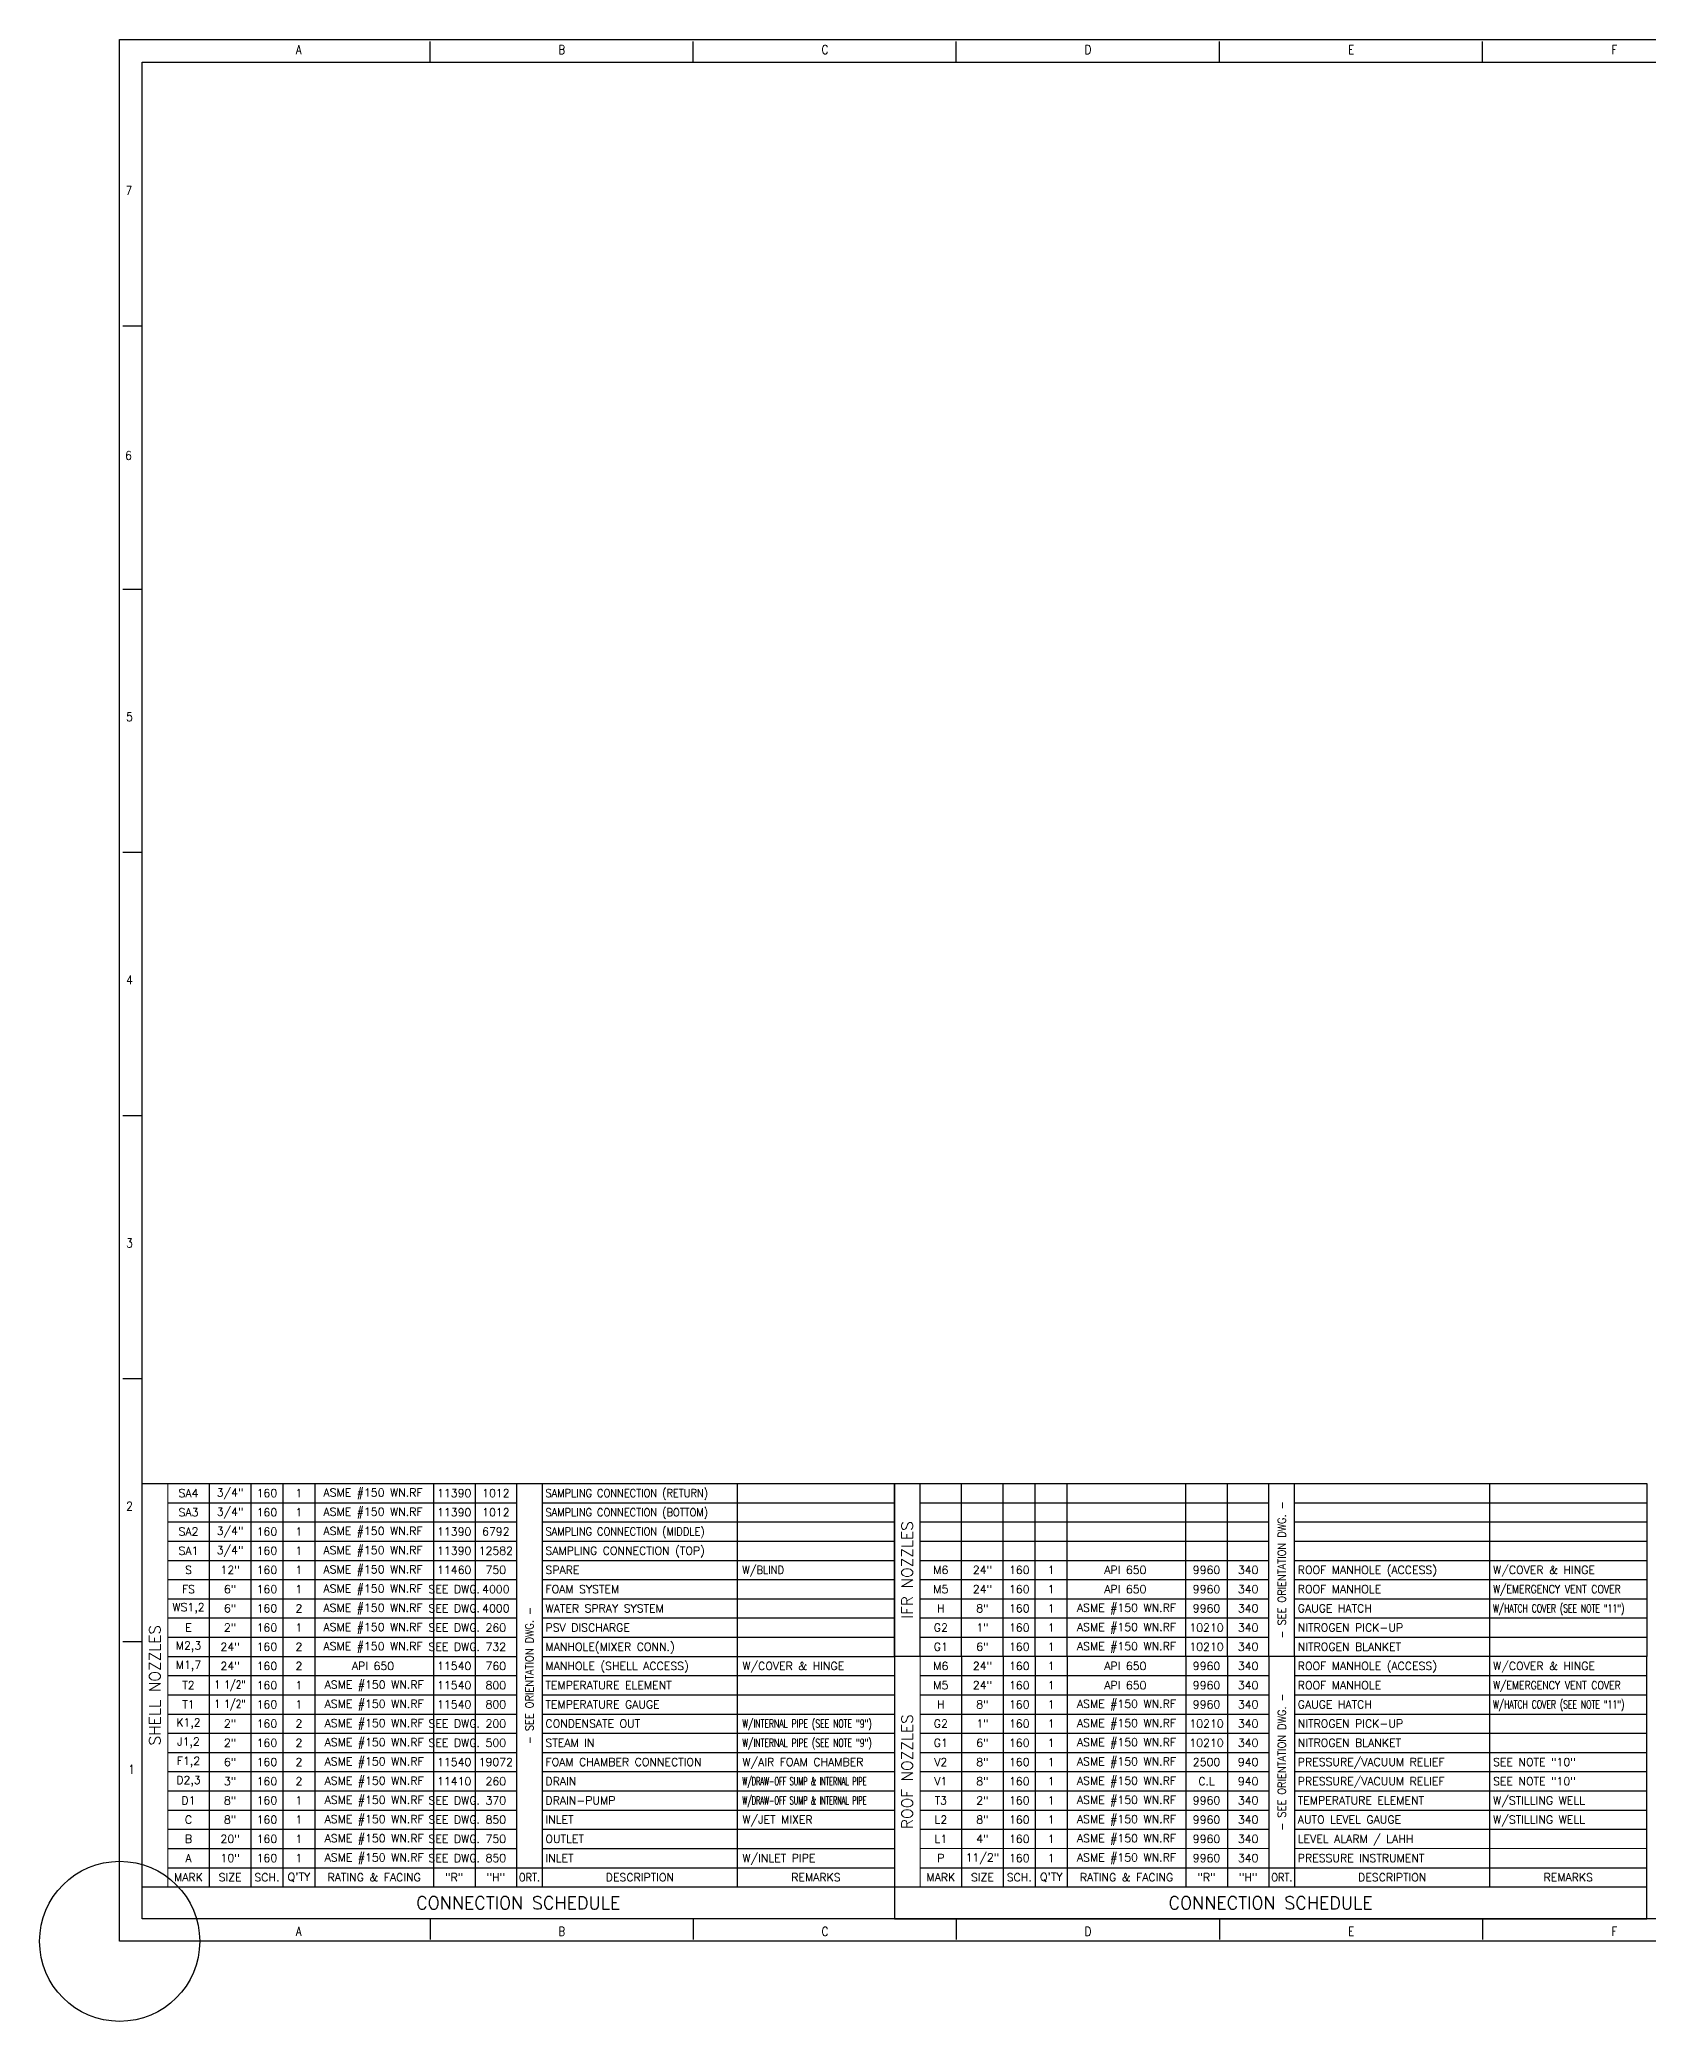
# Model space of a CAD drawing. Header units: millimetres. Extents: x -2091 to 296200, y -2515 to 5200.
# Drawn here: x 45528 to 46031, y 1751 to 2370 of the extents above; entities that cross this region are included whole.
import ezdxf
from ezdxf.enums import TextEntityAlignment as Align

# ---------------------------------------------------------------- set-up
doc = ezdxf.new("R2010")
doc.units = ezdxf.units.MM
doc.linetypes.add('CONTINU', pattern=[0])
doc.layers.add('BRD', color=8, linetype='Continuous')
doc.layers.add('WP', color=6, linetype='Continuous')
doc.styles.add('ROMANS', font='romans.shx')

msp = doc.modelspace()

# ---------------------------------------------------------------- linework, layer by layer
at = {"color": 2, "linetype": 'Continuous', "lineweight": 15}
for p, q in [((45568.39, 1919.14), (45568.39, 1793.14)), ((45803.39, 1865.14), (45803.39, 1793.14))]:
    msp.add_line(p, q, dxfattribs=at)
at = {"color": 7}
for p, q in [((45581.39, 1919.14), (45581.39, 1793.14)), ((45594.39, 1919.14), (45594.39, 1793.14)), ((45604.39, 1919.14), (45604.39, 1793.14)), ((45614.39, 1919.14), (45614.39, 1793.14)), ((45651.39, 1919.14), (45651.39, 1793.14)), ((45664.39, 1919.14), (45664.39, 1793.14)), ((45677.39, 1919.14), (45677.39, 1793.14)), ((45685.39, 1919.14), (45685.39, 1793.14)), ((45746.39, 1793.14), (45746.39, 1919.14)), ((45568.39, 1913.14), (45677.39, 1913.14)), ((45685.39, 1913.14), (45795.39, 1913.14)), ((45803.39, 1913.14), (45912.39, 1913.14)), ((45920.39, 1913.14), (46030.39, 1913.14)), ((45568.39, 1907.14), (45677.39, 1907.14)), ((45685.39, 1907.14), (45795.39, 1907.14)), ((45803.39, 1907.14), (45912.39, 1907.14)), ((45920.39, 1907.14), (46030.39, 1907.14)), ((45568.39, 1901.14), (45677.39, 1901.14)), ((45685.39, 1901.14), (45795.39, 1901.14)), ((45803.39, 1901.14), (45912.39, 1901.14)), ((45920.39, 1901.14), (46030.39, 1901.14)), ((45568.39, 1895.14), (45677.39, 1895.14)), ((45685.39, 1895.14), (45795.39, 1895.14)), ((45803.39, 1895.14), (45912.39, 1895.14)), ((45920.39, 1895.14), (46030.39, 1895.14)), ((45568.39, 1889.14), (45677.39, 1889.14)), ((45685.39, 1889.14), (45795.39, 1889.14)), ((45803.39, 1889.14), (45912.39, 1889.14)), ((45920.39, 1889.14), (46030.39, 1889.14)), ((45568.39, 1883.14), (45677.39, 1883.14)), ((45685.39, 1883.14), (45795.39, 1883.14)), ((45803.39, 1883.14), (45912.39, 1883.14)), ((45920.39, 1883.14), (46030.39, 1883.14)), ((45568.39, 1877.14), (45677.39, 1877.14)), ((45685.39, 1877.14), (45795.39, 1877.14)), ((45803.39, 1877.14), (45912.39, 1877.14)), ((45920.39, 1877.14), (46030.39, 1877.14)), ((45568.39, 1871.14), (45677.39, 1871.14)), ((45685.39, 1871.14), (45795.39, 1871.14)), ((45803.39, 1871.14), (45912.39, 1871.14)), ((45920.39, 1871.14), (46030.39, 1871.14)), ((45568.39, 1865.14), (45677.39, 1865.14)), ((45685.39, 1865.14), (45795.39, 1865.14)), ((45816.39, 1865.14), (45816.39, 1793.14)), ((45829.39, 1865.14), (45829.39, 1793.14)), ((45839.39, 1865.14), (45839.39, 1793.14)), ((45849.39, 1865.14), (45849.39, 1793.14)), ((45886.39, 1865.14), (45886.39, 1793.14)), ((45899.39, 1865.14), (45899.39, 1793.14)), ((45912.39, 1865.14), (45912.39, 1793.14)), ((45920.39, 1865.14), (45920.39, 1793.14)), ((45981.39, 1793.14), (45981.39, 1865.14)), ((45568.39, 1859.14), (45677.39, 1859.14)), ((45685.39, 1859.14), (45795.39, 1859.14)), ((45803.39, 1859.14), (45912.39, 1859.14)), ((45920.39, 1859.14), (46030.39, 1859.14)), ((45568.39, 1853.14), (45677.39, 1853.14)), ((45568.39, 1853.14), (45677.39, 1853.14)), ((45685.39, 1853.14), (45795.39, 1853.14)), ((45803.39, 1853.14), (45912.39, 1853.14)), ((45920.39, 1853.14), (46030.39, 1853.14)), ((45568.39, 1847.14), (45677.39, 1847.14)), ((45568.39, 1847.14), (45677.39, 1847.14)), ((45685.39, 1847.14), (45795.39, 1847.14)), ((45803.39, 1847.14), (45912.39, 1847.14)), ((45920.39, 1847.14), (46030.39, 1847.14)), ((45568.39, 1841.14), (45677.39, 1841.14)), ((45568.39, 1841.14), (45677.39, 1841.14)), ((45685.39, 1841.14), (45795.39, 1841.14)), ((45803.39, 1841.14), (45912.39, 1841.14)), ((45920.39, 1841.14), (46030.39, 1841.14)), ((45568.39, 1835.14), (45677.39, 1835.14)), ((45568.39, 1835.14), (45677.39, 1835.14)), ((45685.39, 1835.14), (45795.39, 1835.14)), ((45803.39, 1835.14), (45912.39, 1835.14)), ((45920.39, 1835.14), (46030.39, 1835.14)), ((45568.39, 1829.14), (45677.39, 1829.14)), ((45568.39, 1829.14), (45677.39, 1829.14)), ((45685.39, 1829.14), (45795.39, 1829.14)), ((45803.39, 1829.14), (45912.39, 1829.14)), ((45920.39, 1829.14), (46030.39, 1829.14)), ((45568.39, 1823.14), (45677.39, 1823.14)), ((45685.39, 1823.14), (45795.39, 1823.14)), ((45803.39, 1823.14), (45912.39, 1823.14)), ((45920.39, 1823.14), (46030.39, 1823.14)), ((45568.39, 1817.14), (45677.39, 1817.14)), ((45685.39, 1817.14), (45795.39, 1817.14)), ((45803.39, 1817.14), (45912.39, 1817.14)), ((45920.39, 1817.14), (46030.39, 1817.14)), ((45568.39, 1811.14), (45677.39, 1811.14)), ((45685.39, 1811.14), (45795.39, 1811.14)), ((45803.39, 1811.14), (45912.39, 1811.14)), ((45920.39, 1811.14), (46030.39, 1811.14)), ((45568.39, 1805.14), (45677.39, 1805.14)), ((45685.39, 1805.14), (45795.39, 1805.14))]:
    msp.add_line(p, q, dxfattribs=at)
at = {"linetype": 'CONTINU', "ltscale": 0.5}
for p, q in [((45803.39, 1865.14), (45803.39, 1919.14)), ((45816.39, 1865.14), (45816.39, 1919.14)), ((45829.39, 1865.14), (45829.39, 1919.14)), ((45839.39, 1865.14), (45839.39, 1919.14)), ((45849.39, 1865.14), (45849.39, 1919.14)), ((45886.39, 1865.14), (45886.39, 1919.14)), ((45899.39, 1865.14), (45899.39, 1919.14)), ((45912.39, 1865.14), (45912.39, 1919.14)), ((45920.39, 1865.14), (45920.39, 1919.14)), ((45981.39, 1865.14), (45981.39, 1919.14))]:
    msp.add_line(p, q, dxfattribs=at)
at = {"color": 7, "lineweight": 15}
for p, q in [((45803.39, 1805.14), (45912.39, 1805.14)), ((45920.39, 1805.14), (46030.39, 1805.14))]:
    msp.add_line(p, q, dxfattribs=at)
at = {"color": 2, "linetype": 'Continuous'}
for p, q in [((45568.39, 1799.14), (45795.39, 1799.14)), ((45803.39, 1799.14), (46030.39, 1799.14)), ((45560.39, 1793.14), (45795.39, 1793.14)), ((45795.39, 1793.14), (46030.39, 1793.14))]:
    msp.add_line(p, q, dxfattribs=at)
at = {"color": 2, "linetype": 'Continuous', "ltscale": 0.5}
for points in [[(45795.39, 1783.14), (45560.39, 1783.14), (45560.39, 1919.14), (45795.39, 1919.14)], [(46030.39, 1865.14), (45795.39, 1865.14), (45795.39, 1919.14), (46030.39, 1919.14)], [(45795.39, 1783.14), (46030.39, 1783.14), (46030.39, 1865.14), (45795.39, 1865.14)]]:
    msp.add_lwpolyline(points, close=True, dxfattribs=at)
at = {"layer": 'BRD', "color": 4, "linetype": 'Continuous'}
for p, q in [((45650.34, 2363.14), (45650.34, 2369.54)), ((45732.53, 2363.14), (45732.53, 2369.54)), ((45814.72, 2363.14), (45814.72, 2369.54)), ((45896.91, 2363.14), (45896.91, 2369.54)), ((45979.1, 2363.14), (45979.1, 2369.54)), ((45560.39, 2280.6), (45554.42, 2280.6)), ((45560.39, 2198.41), (45554.42, 2198.41)), ((45560.39, 2116.22), (45554.42, 2116.22)), ((45560.39, 2034.03), (45554.42, 2034.03)), ((45560.39, 1951.84), (45554.42, 1951.84)), ((45560.39, 1869.66), (45554.42, 1869.66)), ((45650.34, 1783.14), (45650.34, 1776.73)), ((45732.53, 1783.14), (45732.53, 1776.73)), ((45814.72, 1783.14), (45814.72, 1776.73)), ((45896.91, 1783.14), (45896.91, 1776.73)), ((45979.1, 1783.14), (45979.1, 1776.73))]:
    msp.add_line(p, q, dxfattribs=at)
for points in [[(45553.39, 2370.14), (46394.39, 2370.14), (46394.39, 1776.14), (45553.39, 1776.14)], [(45560.39, 2363.14), (46387.39, 2363.14), (46387.39, 1783.14), (45560.39, 1783.14)]]:
    msp.add_lwpolyline(points, close=True, dxfattribs=at)
at = {"layer": 'WP', "ltscale": 0.5}
msp.add_circle((45553.39, 1776.14), 25, dxfattribs=at)

# ---------------------------------------------------------------- texts
at = {"color": 7, "linetype": 'Continuous', "style": 'ROMANS'}
for s, p in [('SA4', (45574.89, 1916.14)), ('3/4"', (45587.89, 1916.14)), ('1', (45609.39, 1916.14)), ('SA3', (45574.89, 1910.14)), ('3/4"', (45587.89, 1910.14)), ('1', (45609.39, 1910.14)), ('SA2', (45574.89, 1904.14)), ('3/4"', (45587.89, 1904.14)), ('1', (45609.39, 1904.14)), ('SA1', (45574.89, 1898.14)), ('3/4"', (45587.89, 1898.14)), ('1', (45609.39, 1898.14))]:
    msp.add_text(s, height=2.5, dxfattribs=at).set_placement(p, align=Align.MIDDLE)
at = {"color": 7, "style": 'ROMANS'}
for s, p in [('160', (45599.39, 1916.14)), ('160', (45599.39, 1910.14)), ('160', (45599.39, 1904.14)), ('160', (45599.39, 1898.14)), ('S', (45574.89, 1892.14)), ('12"', (45587.89, 1892.14)), ('160', (45599.39, 1892.14)), ('1', (45609.39, 1892.14)), ('M6', (45809.89, 1892.14)), ('24"', (45822.89, 1892.14)), ('160', (45834.39, 1892.14)), ('1', (45844.39, 1892.14)), ('WS1,2', (45574.89, 1880.14)), ('FS', (45574.89, 1886.14)), ('6"', (45587.89, 1886.14)), ('160', (45599.39, 1886.14)), ('1', (45609.39, 1886.14)), ('M5', (45809.89, 1886.14)), ('24"', (45822.89, 1886.14)), ('160', (45834.39, 1886.14)), ('1', (45844.39, 1886.14)), ('6"', (45587.89, 1880.14)), ('160', (45599.39, 1880.14)), ('2', (45609.39, 1880.14)), ('H', (45809.89, 1880.14)), ('8"', (45822.89, 1880.14)), ('160', (45834.39, 1880.14)), ('1', (45844.39, 1880.14)), ('M2,3', (45574.89, 1868.14)), ('E', (45574.89, 1874.14)), ('24"', (45587.89, 1868.14)), ('2"', (45587.89, 1874.14)), ('160', (45599.39, 1874.14)), ('160', (45599.39, 1868.14)), ('2', (45609.39, 1868.14)), ('1', (45609.39, 1874.14)), ('G2', (45809.89, 1874.14)), ('G1', (45809.89, 1868.14)), ('6"', (45822.89, 1868.14)), ('1"', (45822.89, 1874.14)), ('160', (45834.39, 1874.14)), ('160', (45834.39, 1868.14)), ('1', (45844.39, 1874.14)), ('1', (45844.39, 1868.14)), ('M1,7', (45574.89, 1862.14)), ('24"', (45587.89, 1862.14)), ('160', (45599.39, 1862.14)), ('2', (45609.39, 1862.14)), ('M6', (45809.89, 1862.14)), ('24"', (45822.89, 1862.14)), ('160', (45834.39, 1862.14)), ('1', (45844.39, 1862.14)), ('T2', (45574.89, 1856.14)), ('160', (45599.39, 1856.14)), ('1', (45609.39, 1856.14)), ('M5', (45809.89, 1856.14)), ('24"', (45822.89, 1856.14)), ('160', (45834.39, 1856.14)), ('1', (45844.39, 1856.14)), ('T1', (45574.89, 1850.14)), ('160', (45599.39, 1850.14)), ('1', (45609.39, 1850.14)), ('H', (45809.89, 1850.14)), ('8"', (45822.89, 1850.14)), ('160', (45834.39, 1850.14)), ('1', (45844.39, 1850.14)), ('K1,2', (45574.89, 1844.14)), ('2"', (45587.89, 1844.14)), ('160', (45599.39, 1844.14)), ('2', (45609.39, 1844.14)), ('G2', (45809.89, 1844.14)), ('1"', (45822.89, 1844.14)), ('160', (45834.39, 1844.14)), ('1', (45844.39, 1844.14)), ('J1,2', (45574.89, 1838.14)), ('2"', (45587.89, 1838.14)), ('160', (45599.39, 1838.14)), ('2', (45609.39, 1838.14)), ('G1', (45809.89, 1838.14)), ('6"', (45822.89, 1838.14)), ('160', (45834.39, 1838.14)), ('1', (45844.39, 1838.14)), ('F1,2', (45574.89, 1832.14)), ('6"', (45587.89, 1832.14)), ('160', (45599.39, 1832.14)), ('2', (45609.39, 1832.14)), ('V2', (45809.89, 1832.14)), ('8"', (45822.89, 1832.14)), ('160', (45834.39, 1832.14)), ('1', (45844.39, 1832.14)), ('D2,3', (45574.89, 1826.14)), ('3"', (45587.89, 1826.14)), ('160', (45599.39, 1826.14)), ('2', (45609.39, 1826.14)), ('V1', (45809.89, 1826.14)), ('8"', (45822.89, 1826.14)), ('160', (45834.39, 1826.14)), ('1', (45844.39, 1826.14)), ('D1', (45574.89, 1820.14)), ('8"', (45587.89, 1820.14)), ('160', (45599.39, 1820.14)), ('1', (45609.39, 1820.14)), ('T3', (45809.89, 1820.14)), ('2"', (45822.89, 1820.14)), ('160', (45834.39, 1820.14)), ('1', (45844.39, 1820.14)), ('C', (45574.89, 1814.14)), ('8"', (45587.89, 1814.14)), ('160', (45599.39, 1814.14)), ('1', (45609.39, 1814.14)), ('L2', (45809.89, 1814.14)), ('8"', (45822.89, 1814.14)), ('160', (45834.39, 1814.14)), ('1', (45844.39, 1814.14)), ('B', (45574.89, 1808.14)), ('20"', (45587.89, 1808.14)), ('160', (45599.39, 1808.14)), ('1', (45609.39, 1808.14)), ('L1', (45809.89, 1808.14)), ('4"', (45822.89, 1808.14)), ('160', (45834.39, 1808.14)), ('1', (45844.39, 1808.14)), ('A', (45574.89, 1802.14)), ('10"', (45587.89, 1802.14)), ('160', (45599.39, 1802.14)), ('1', (45609.39, 1802.14)), ('P', (45809.89, 1802.14)), ('11/2"', (45822.89, 1802.14)), ('160', (45834.39, 1802.14)), ('1', (45844.39, 1802.14)), ('SCH.', (45834.39, 1796.14))]:
    msp.add_text(s, height=2.5, dxfattribs=at).set_placement(p, align=Align.MIDDLE)
at = {"style": 'ROMANS'}
for s, p in [('ASME #150 WN.RF', (45632.53, 1916.14)), ('ASME #150 WN.RF', (45632.53, 1910.14)), ('ASME #150 WN.RF', (45632.53, 1904.14)), ('ASME #150 WN.RF', (45632.53, 1898.14)), ('ASME #150 WN.RF', (45632.53, 1892.14)), ('ASME #150 WN.RF', (45632.53, 1886.14)), ('API 650', (45867.53, 1892.14)), ('ASME #150 WN.RF', (45632.53, 1880.14)), ('ASME #150 WN.RF', (45867.89, 1880.14)), ('API 650', (45867.53, 1886.14)), ('ASME #150 WN.RF', (45632.53, 1874.14)), ('ASME #150 WN.RF', (45867.89, 1874.14)), ('ASME #150 WN.RF', (45632.53, 1868.14)), ('ASME #150 WN.RF', (45867.89, 1868.14)), ('API 650', (45632.53, 1862.14)), ('API 650', (45867.53, 1862.14)), ('ASME #150 WN.RF', (45632.89, 1856.14)), ('API 650', (45867.53, 1856.14)), ('ASME #150 WN.RF', (45632.89, 1850.14)), ('ASME #150 WN.RF', (45867.89, 1850.14)), ('ASME #150 WN.RF', (45632.89, 1844.14)), ('ASME #150 WN.RF', (45867.89, 1844.14)), ('ASME #150 WN.RF', (45632.89, 1838.14)), ('ASME #150 WN.RF', (45867.89, 1838.14)), ('ASME #150 WN.RF', (45632.89, 1832.14)), ('ASME #150 WN.RF', (45867.89, 1832.14)), ('ASME #150 WN.RF', (45632.89, 1826.14)), ('ASME #150 WN.RF', (45867.89, 1826.14)), ('ASME #150 WN.RF', (45632.89, 1820.14)), ('ASME #150 WN.RF', (45867.89, 1820.14)), ('ASME #150 WN.RF', (45632.89, 1814.14)), ('ASME #150 WN.RF', (45867.89, 1814.14)), ('ASME #150 WN.RF', (45632.89, 1808.14)), ('ASME #150 WN.RF', (45867.89, 1808.14)), ('ASME #150 WN.RF', (45632.89, 1802.14)), ('ASME #150 WN.RF', (45867.89, 1802.14)), ('MARK', (45574.89, 1796.14)), ('SIZE', (45587.89, 1796.14)), ('SCH.', (45599.39, 1796.14)), ("Q'TY", (45609.39, 1796.14)), ('RATING & FACING', (45632.89, 1796.14)), ('"R"', (45657.89, 1796.14)), ('"H"', (45670.89, 1796.14)), ('DESCRIPTION', (45715.89, 1796.14)), ('REMARKS', (45770.89, 1796.14)), ('MARK', (45809.89, 1796.14)), ('SIZE', (45822.89, 1796.14)), ("Q'TY", (45844.39, 1796.14)), ('RATING & FACING', (45867.89, 1796.14)), ('"R"', (45892.89, 1796.14)), ('"H"', (45905.89, 1796.14)), ('DESCRIPTION', (45950.89, 1796.14)), ('REMARKS', (46005.89, 1796.14))]:
    msp.add_text(s, height=2.5, dxfattribs=at).set_placement(p, align=Align.MIDDLE)
at = {"color": 7, "linetype": 'Continuous', "ltscale": 0.5, "style": 'ROMANS'}
for s, p in [('11390', (45657.89, 1916.14)), ('1012', (45670.89, 1916.14)), ('11390', (45657.89, 1910.14)), ('1012', (45670.89, 1910.14)), ('11390', (45657.89, 1904.14)), ('6792', (45670.89, 1904.14)), ('11390', (45657.89, 1898.14)), ('12582', (45670.89, 1898.14))]:
    msp.add_text(s, height=2.5, dxfattribs=at).set_placement(p, align=Align.MIDDLE_CENTER)
at = {"color": 7, "linetype": 'Continuous', "style": 'ROMANS', "width": 0.9}
for s, p in [('SAMPLING CONNECTION (RETURN)', (45686.39, 1916.14)), ('SAMPLING CONNECTION (BOTTOM)', (45686.39, 1910.14)), ('SAMPLING CONNECTION (MIDDLE)', (45686.39, 1904.14))]:
    msp.add_text(s, height=2.5, dxfattribs=at).set_placement(p, align=Align.MIDDLE_LEFT)
at = {"color": 7, "style": 'ROMANS', "width": 0.9}
for p in [(45916.39, 1892.14), (45681.39, 1859.14), (45916.39, 1832.14)]:
    msp.add_text('- SEE ORIENTATION DWG. -', height=2.5, rotation=90, dxfattribs=at).set_placement(p, align=Align.MIDDLE_CENTER)
at = {"color": 2, "style": 'ROMANS'}
for s, p in [('IFR NOZZLES', (45799.39, 1892.14)), ('SHELL NOZZLES', (45564.39, 1856.14)), ('ROOF NOZZLES', (45799.39, 1829.14))]:
    msp.add_text(s, height=3.5, rotation=90, dxfattribs=at).set_placement(p, align=Align.MIDDLE)
at = {"color": 7, "linetype": 'Continuous', "style": 'ROMANS'}
msp.add_text('SAMPLING CONNECTION (TOP)', height=2.5, dxfattribs=at).set_placement((45686.39, 1898.14), align=Align.MIDDLE_LEFT)
at = {"color": 7, "ltscale": 0.5, "style": 'ROMANS'}
for s, p in [('11460', (45657.89, 1892.14)), ('750', (45670.89, 1892.14)), ('9960', (45892.89, 1892.14)), ('340', (45905.89, 1892.14)), ('9960', (45892.89, 1886.14)), ('340', (45905.89, 1886.14)), ('9960', (45892.89, 1880.14)), ('340', (45905.89, 1880.14)), ('10210', (45892.89, 1874.14)), ('10210', (45892.89, 1868.14)), ('340', (45905.89, 1874.14)), ('340', (45905.89, 1868.14)), ('11540', (45657.89, 1862.14)), ('760', (45670.89, 1862.14)), ('9960', (45892.89, 1862.14)), ('340', (45905.89, 1862.14)), ('11540', (45657.89, 1856.14)), ('800', (45670.89, 1856.14)), ('9960', (45892.89, 1856.14)), ('340', (45905.89, 1856.14)), ('11540', (45657.89, 1850.14)), ('800', (45670.89, 1850.14)), ('9960', (45892.89, 1850.14)), ('340', (45905.89, 1850.14)), ('200', (45670.89, 1844.14)), ('10210', (45892.89, 1844.14)), ('340', (45905.89, 1844.14)), ('500', (45670.89, 1838.14)), ('10210', (45892.89, 1838.14)), ('340', (45905.89, 1838.14)), ('11540', (45657.89, 1832.14)), ('19072', (45670.89, 1832.14)), ('940', (45905.89, 1832.14)), ('11410', (45657.89, 1826.14)), ('260', (45670.89, 1826.14)), ('940', (45905.89, 1826.14)), ('370', (45670.89, 1820.14)), ('9960', (45892.89, 1820.14)), ('340', (45905.89, 1820.14)), ('850', (45670.89, 1814.14)), ('9960', (45892.89, 1814.14)), ('340', (45905.89, 1814.14)), ('750', (45670.89, 1808.14)), ('9960', (45892.89, 1808.14)), ('340', (45905.89, 1808.14)), ('850', (45670.89, 1802.14)), ('9960', (45892.89, 1802.14)), ('340', (45905.89, 1802.14))]:
    msp.add_text(s, height=2.5, dxfattribs=at).set_placement(p, align=Align.MIDDLE_CENTER)
at = {"color": 7, "style": 'ROMANS'}
for s, p in [('SPARE', (45686.39, 1892.14)), ('ROOF MANHOLE (ACCESS)', (45921.39, 1892.14)), ('W/COVER & HINGE', (45982.39, 1892.14)), ('FOAM SYSTEM', (45686.39, 1886.14)), ('ROOF MANHOLE', (45921.39, 1886.14)), ('WATER SPRAY SYSTEM', (45686.39, 1880.14)), ('GAUGE HATCH', (45921.39, 1880.14)), ('PSV DISCHARGE', (45686.39, 1874.14)), ('MANHOLE(MIXER CONN.)', (45686.39, 1868.14)), ('NITROGEN PICK-UP', (45921.39, 1874.14)), ('NITROGEN BLANKET', (45921.39, 1868.14)), ('MANHOLE (SHELL ACCESS)', (45686.39, 1862.14)), ('W/COVER & HINGE', (45747.89, 1862.14)), ('ROOF MANHOLE (ACCESS)', (45921.39, 1862.14)), ('W/COVER & HINGE', (45982.39, 1862.14)), ('TEMPERATURE ELEMENT', (45686.39, 1856.14)), ('ROOF MANHOLE', (45921.39, 1856.14)), ('TEMPERATURE GAUGE', (45686.39, 1850.14)), ('GAUGE HATCH', (45921.39, 1850.14)), ('CONDENSATE OUT', (45686.39, 1844.14)), ('NITROGEN PICK-UP', (45921.39, 1844.14)), ('STEAM IN', (45686.39, 1838.14)), ('NITROGEN BLANKET', (45921.39, 1838.14)), ('FOAM CHAMBER CONNECTION', (45686.39, 1832.14)), ('W/AIR FOAM CHAMBER', (45747.89, 1832.14)), ('PRESSURE/VACUUM RELIEF', (45921.39, 1832.14)), ('SEE NOTE "10"', (45982.39, 1832.14)), ('DRAIN', (45686.39, 1826.14)), ('PRESSURE/VACUUM RELIEF', (45921.39, 1826.14)), ('SEE NOTE "10"', (45982.39, 1826.14)), ('DRAIN-PUMP', (45686.39, 1820.14)), ('TEMPERATURE ELEMENT', (45921.39, 1820.14)), ('W/STILLING WELL', (45982.39, 1820.14)), ('INLET', (45686.39, 1814.14)), ('W/JET MIXER', (45747.89, 1814.14)), ('AUTO LEVEL GAUGE', (45921.39, 1814.14)), ('W/STILLING WELL', (45982.39, 1814.14)), ('OUTLET', (45686.39, 1808.14)), ('LEVEL ALARM / LAHH', (45921.39, 1808.14)), ('INLET', (45686.39, 1802.14)), ('W/INLET PIPE', (45747.89, 1802.14)), ('PRESSURE INSTRUMENT', (45921.39, 1802.14))]:
    msp.add_text(s, height=2.5, dxfattribs=at).set_placement(p, align=Align.MIDDLE_LEFT)
for s, width, p in [('W/BLIND', 0.9, (45747.89, 1892.14)), ('W/HATCH COVER (SEE NOTE "11")', 0.7, (45982.39, 1880.14)), ('W/EMERGENCY VENT COVER', 0.85, (45982.39, 1886.14)), ('W/EMERGENCY VENT COVER', 0.85, (45982.39, 1856.14)), ('W/HATCH COVER (SEE NOTE "11")', 0.7, (45982.39, 1850.14)), ('W/INTERNAL PIPE (SEE NOTE "9")', 0.7, (45747.89, 1844.14)), ('W/INTERNAL PIPE (SEE NOTE "9")', 0.7, (45747.89, 1838.14)), ('W/DRAW-OFF SUMP & INTERNAL PIPE', 0.6, (45747.89, 1826.14)), ('W/DRAW-OFF SUMP & INTERNAL PIPE', 0.6, (45747.89, 1820.14))]:
    msp.add_text(s, height=2.5, dxfattribs=dict(at, width=width)).set_placement(p, align=Align.MIDDLE_LEFT)
for s, p in [('SEE DWG.', (45657.89, 1886.14)), ('4000', (45670.89, 1886.14)), ('SEE DWG.', (45657.89, 1880.14)), ('4000', (45670.89, 1880.14)), ('SEE DWG.', (45657.89, 1874.14)), ('SEE DWG.', (45657.89, 1868.14)), ('260', (45670.89, 1874.14)), ('732', (45670.89, 1868.14)), ('SEE DWG.', (45657.89, 1844.14)), ('SEE DWG.', (45657.89, 1838.14)), ('2500', (45892.89, 1832.14)), ('C.L', (45892.89, 1826.14)), ('SEE DWG.', (45657.89, 1820.14)), ('SEE DWG.', (45657.89, 1814.14)), ('SEE DWG.', (45657.89, 1808.14)), ('SEE DWG.', (45657.89, 1802.14))]:
    msp.add_text(s, height=2.5, dxfattribs=at).set_placement(p, align=Align.MIDDLE_CENTER)
at = {"color": 7, "style": 'ROMANS', "width": 0.8}
for p in [(45587.89, 1856.14), (45587.89, 1850.14)]:
    msp.add_text('1 1/2"', height=2.5, dxfattribs=at).set_placement(p, align=Align.MIDDLE)
at = {"style": 'ROMANS', "width": 0.9}
for p in [(45681.39, 1796.14), (45916.39, 1796.14)]:
    msp.add_text('ORT.', height=2.5, dxfattribs=at).set_placement(p, align=Align.MIDDLE)
at = {"color": 2, "style": 'ROMANS'}
for p in [(45677.89, 1788.14), (45912.89, 1788.14)]:
    msp.add_text('CONNECTION SCHEDULE', height=4, dxfattribs=at).set_placement(p, align=Align.MIDDLE)
at = {"layer": 'BRD', "color": 4, "linetype": 'Continuous', "style": 'ROMANS', "width": 0.85}
for s, p in [('A', (45609.31, 2367.03)), ('B', (45691.5, 2367.03)), ('C', (45773.68, 2367.03)), ('D', (45855.87, 2367.03)), ('E', (45938.06, 2367.03)), ('F', (46020.25, 2367.03)), ('A', (45609.31, 1779.24)), ('B', (45691.5, 1779.24)), ('C', (45773.68, 1779.24)), ('D', (45855.87, 1779.24)), ('E', (45938.06, 1779.24)), ('F', (46020.25, 1779.24))]:
    msp.add_text(s, height=2.76, dxfattribs=at).set_placement(p, align=Align.MIDDLE)
for s, p in [('7', (45555.29, 2321.63)), ('6', (45555.17, 2238.88)), ('5', (45555.44, 2157.25)), ('4', (45555.47, 2075.07)), ('3', (45555.44, 1992.88)), ('2', (45555.44, 1910.69)), ('1', (45556.08, 1828.5))]:
    msp.add_text(s, height=2.76, dxfattribs=at).set_placement(p)

doc.saveas('drawing.dxf')
